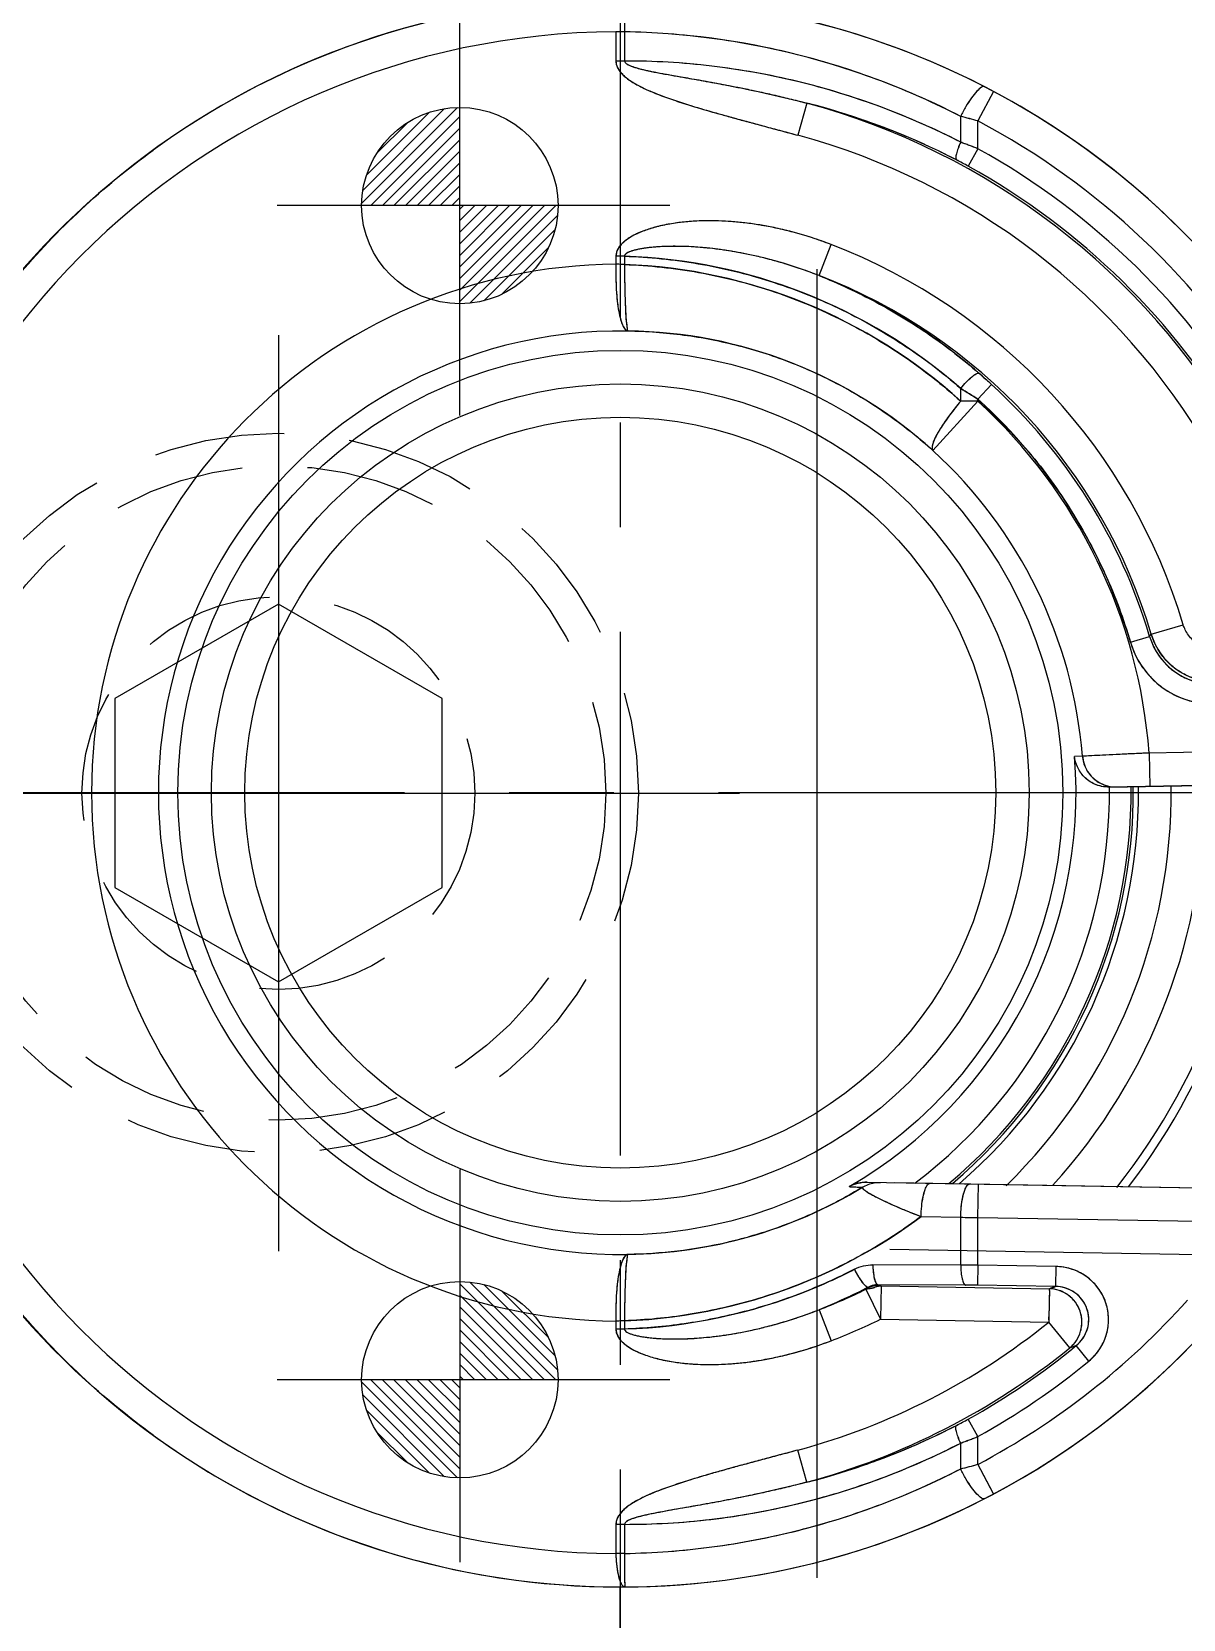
# Model space of a CAD drawing. Header units: millimetres. Extents: x 27300 to 28436, y -21252 to -20448.
# Drawn here: x 27871.67 to 27889.26, y -20642.56 to -20618.3 of the extents above; entities that cross this region are included whole.
import ezdxf

# ---------------------------------------------------------------- set-up
doc = ezdxf.new("R2010")
doc.units = ezdxf.units.MM
doc.header["$LTSCALE"] = 8
for name, pattern in [('CENTER', [2, 1.25, -0.25, 0.25, -0.25]), ('CENTER2', [1.125, 0.75, -0.125, 0.125, -0.125]), ('HIDDEN', [0.375, 0.25, -0.125]), ('HIDDEN2', [0.1875, 0.125, -0.0625])]:
    doc.linetypes.add(name, pattern=pattern)
for name, color, linetype in [('Cav-cor', 30, 'Continuous'), ('CL', 1, 'Continuous'), ('PIN', 5, 'Continuous'), ('PRODUCT', 1, 'Continuous'), ('SCREW', 52, 'HIDDEN')]:
    doc.layers.add(name, color=color, linetype=linetype)

# ---------------------------------------------------------------- blocks, each defined once
blk = doc.blocks.new('20100512.182342')
at = {"linetype": 'HIDDEN'}
blk.add_circle((0, 0), 5.5, dxfattribs=at)
at = {"layer": 'SCREW', "linetype": 'CENTER', "ltscale": 5}
for p, q in [((0, -7.042), (0, 7.042)), ((-7, 0), (7, 0))]:
    blk.add_line(p, q, dxfattribs=at)
at = {"layer": 'SCREW', "linetype": 'Continuous'}
blk.add_lwpolyline([(-1.443, 2.5), (-2.887, 0), (-1.443, -2.5), (1.443, -2.5), (2.887, 0), (1.443, 2.5)], close=True, dxfattribs=at)
at = {"layer": 'SCREW'}
for radius in [5, 3]:
    blk.add_circle((0, 0), radius, dxfattribs=at)

msp = doc.modelspace()

# ---------------------------------------------------------------- hatches: boundary and pattern name
at = {"layer": 'PIN', "linetype": 'Continuous'}
h = msp.add_hatch(dxfattribs=at)
h.set_pattern_fill('ANSI31', color=3, angle=90, style=0)
h.set_pattern_definition([(45, (27672.92791, -20635.19921), (0.08838835, -0.08838835), [])])
h.paths.add_polyline_path([(27878.21, -20620.959), (27879.71, -20620.959, -0.414214), (27878.21, -20622.459)])
h.paths.add_polyline_path([(27878.21, -20619.459), (27878.21, -20620.959), (27876.71, -20620.959, -0.414214)])
h = msp.add_hatch(dxfattribs=at)
h.set_pattern_fill('ANSI31', color=3, angle=270, style=0)
h.set_pattern_definition([(315, (27672.92791, -20624.6621), (0.08838835, 0.08838835), [])])
h.paths.add_polyline_path([(27878.21, -20638.902), (27879.71, -20638.902, 0.414214), (27878.21, -20637.402)])
h.paths.add_polyline_path([(27878.21, -20640.402), (27878.21, -20638.902), (27876.71, -20638.902, 0.414214)])

# ---------------------------------------------------------------- linework, layer by layer
at = {"linetype": 'CENTER', "ltscale": 2}
msp.add_line((27883.661, -20493.931), (27883.661, -20843.931), dxfattribs=at)
at = {"linetype": 'HIDDEN2'}
msp.add_lwpolyline([(27865.667, -20623.154), (27865.667, -20637.154, 0.414214), (27873.667, -20645.154), (27897.667, -20645.154, 0.414214), (27905.667, -20637.154), (27905.667, -20623.154, 0.414214), (27897.667, -20615.154), (27873.667, -20615.154, 0.414214)], format="xyb", close=True, dxfattribs=at)
at = {"layer": 'Cav-cor', "color": 241}
for p, q in [((27880.594, -20618.303), (27880.594, -20618.75)), ((27880.726, -20618.304), (27880.594, -20618.303)), ((27880.726, -20618.235), (27880.726, -20618.304)), ((27880.726, -20618.304), (27880.726, -20618.75)), ((27880.726, -20618.75), (27880.594, -20618.75)), ((27883.508, -20619.393), (27883.375, -20619.885)), ((27886.364, -20619.216), (27886.125, -20619.666)), ((27885.861, -20619.991), (27885.861, -20619.597)), ((27886.125, -20620.09), (27886.125, -20619.666)), ((27886.125, -20620.09), (27885.976, -20620.357)), ((27883.697, -20622.029), (27883.88, -20621.554)), ((27880.594, -20621.734), (27880.594, -20621.855)), ((27880.726, -20621.734), (27880.594, -20621.734)), ((27880.726, -20621.734), (27880.726, -20621.86)), ((27880.726, -20621.86), (27880.594, -20621.855)), ((27885.861, -20623.949), (27885.861, -20623.753)), ((27886.125, -20623.918), (27886.33, -20623.691)), ((27885.437, -20624.702), (27886.125, -20623.949)), ((27886.133, -20623.949), (27885.861, -20623.949)), ((27888.772, -20627.51), (27889.26, -20627.364)), ((27888.453, -20627.629), (27888.746, -20627.542)), ((27888.746, -20627.542), (27888.772, -20627.51)), ((27888.74, -20629.325), (27887.72, -20629.374)), ((27893.819, -20629.236), (27888.74, -20629.325)), ((27888.74, -20629.325), (27888.748, -20629.835)), ((27887.72, -20629.374), (27887.601, -20629.376)), ((27888.133, -20629.845), (27893.309, -20629.755)), ((27884.431, -20635.882), (27893.309, -20636.037)), ((27884.157, -20635.951), (27884.362, -20635.961)), ((27886.125, -20636.422), (27886.134, -20635.912)), ((27885.256, -20636.409), (27885.861, -20636.42)), ((27885.861, -20637.15), (27885.861, -20636.42)), ((27885.861, -20636.42), (27886.125, -20636.422)), ((27886.125, -20637.152), (27886.125, -20636.422)), ((27886.125, -20636.422), (27893.819, -20636.556)), ((27885.861, -20637.15), (27884.52, -20637.145)), ((27886.125, -20637.152), (27886.119, -20637.457)), ((27887.316, -20637.173), (27886.125, -20637.152)), ((27887.316, -20637.173), (27887.31, -20637.478)), ((27884.412, -20637.519), (27884.638, -20637.975)), ((27884.452, -20637.487), (27884.454, -20637.495)), ((27885.935, -20637.455), (27884.594, -20637.451)), ((27884.647, -20637.466), (27884.638, -20637.975)), ((27884.647, -20637.466), (27887.216, -20637.511)), ((27887.31, -20637.478), (27886.119, -20637.457)), ((27883.697, -20637.832), (27883.88, -20638.307)), ((27880.726, -20638.001), (27880.594, -20638.007)), ((27880.594, -20638.007), (27880.594, -20638.127)), ((27880.726, -20638.001), (27880.726, -20638.127)), ((27884.635, -20637.975), (27887.207, -20638.02)), ((27887.528, -20638.416), (27887.207, -20638.02)), ((27880.726, -20638.127), (27880.594, -20638.127)), ((27887.82, -20638.616), (27887.625, -20638.38)), ((27886.125, -20639.771), (27885.976, -20639.504)), ((27886.125, -20640.195), (27886.125, -20639.771)), ((27883.508, -20640.468), (27883.375, -20639.977)), ((27885.861, -20640.264), (27885.861, -20639.87)), ((27886.353, -20640.623), (27886.125, -20640.195)), ((27880.594, -20641.112), (27880.594, -20641.558)), ((27880.726, -20641.112), (27880.594, -20641.112)), ((27880.726, -20641.112), (27880.726, -20641.557)), ((27880.726, -20641.557), (27880.594, -20641.558)), ((27880.726, -20641.557), (27880.726, -20641.627)), ((27880.661, -20648.932), (27880.661, -20642.069))]:
    msp.add_line(p, q, dxfattribs=at)
for radius in [6.759, 6.246, 5.736]:
    msp.add_circle((27880.661, -20629.931), radius, dxfattribs=at)
for centre, radius, start, end in [((27880.661, -20629.931), 12.138, 33.9035, 126.0105), ((27880.661, -20629.931), 11.628, 90.3308, 269.6692), ((27880.529, -20629.93), 11.628, 62.7083, 89.0304), ((27880.739, -20629.933), 11.183, 62.7421, 90.0667), ((27880.661, -20629.931), 10.915, 30.1054, 74.8835), ((27880.818, -20629.933), 10.878, 62.7622, 75.6846), ((27877.067, -20653.694), 35.213, 75.094, 75.538), ((27880.661, -20629.931), 10.406, 30.1054, 74.8835), ((27880.661, -20629.931), 11.628, 31.317, 61.9741), ((27881.947, -20630.837), 11.53, 68.7595, 70.1604), ((27880.661, -20629.931), 11.255, 30.1987, 60.9596), ((27882.84, -20626.004), 6.459, 60.9469, 62.7559), ((27880.661, -20629.931), 10.95, 30.1987, 60.9596), ((27880.661, -20629.931), 8.974, 16.6167, 68.9822), ((27880.468, -20629.931), 8.201, 48.8791, 88.1901), ((27880.661, -20629.931), 8.076, 90.4763, 269.5237), ((27880.436, -20629.93), 8.075, 47.7872, 87.9349), ((27880.546, -20629.931), 8.507, 48.9016, 68.2624), ((27880.661, -20629.931), 8.465, 16.6167, 68.9822), ((27880.661, -20629.931), 7.056, 89.0473, 270.9527), ((27880.699, -20629.931), 7.056, 47.817, 89.354), ((27877.808, -20633.073), 12.675, 47.7487, 48.9093), ((27876.773, -20638.628), 17.431, 57.5545, 58.577), ((27880.661, -20629.931), 8.43, 16.4589, 47.7411), ((27880.661, -20629.931), 8.101, 4.2888, 47.5899), ((27880.661, -20629.931), 7.081, 4.51, 47.5899), ((27889.722, -20627.254), 1.324, 196.4456, 271.0135), ((27889.722, -20627.255), 1.017, 196.3991, 271.0598), ((27889.749, -20627.217), 1.02, 196.6768, 270.9399), ((27880.661, -20629.931), 6.962, 300.1414, 4.5661), ((27888.229, -20629.334), 0.51, 184.5038, 259.3535), ((27880.661, -20629.931), 7.803, 310.0439, 0.6678), ((27880.661, -20629.931), 7.837, 310.3319, 0.6692), ((27880.584, -20629.931), 9.887, 322.4828, 0.7303), ((27880.711, -20629.93), 7.868, 0.4233, 0.674), ((27880.661, -20629.931), 7.472, 307.0284, 0.653), ((27880.688, -20629.931), 7.89, 310.7622, 0.4249), ((27884.422, -20636.427), 0.544, 89.0116, 119.134), ((27880.699, -20629.93), 7.056, 270.6463, 301.2725), ((27885.545, -20634.189), 2.154, 240.7181, 241.7959), ((27880.433, -20629.927), 8.08, 292.8629, 306.651), ((27880.446, -20629.892), 8.245, 292.1784, 297.3649), ((27885.792, -20664.333), 27.183, 89.2985, 89.8549), ((27880.467, -20629.93), 8.201, 271.8106, 292.1477), ((27880.438, -20629.937), 8.069, 272.065, 292.8611), ((27880.544, -20629.925), 8.512, 291.7391, 296.9957), ((27880.661, -20629.931), 8.465, 291.0178, 296.3063), ((27880.551, -20629.939), 8.497, 296.9969, 297.3329), ((27885.889, -20650.546), 13.091, 88.9909, 89.7997), ((27879.992, -20616.518), 22.202, 288.9906, 289.248), ((27880.661, -20629.931), 11.628, 298.0259, 318.1701), ((27880.661, -20629.931), 10.406, 285.1165, 308.9798), ((27880.661, -20629.931), 8.974, 291.0178, 296.2873), ((27880.661, -20629.931), 12.138, 233.9895, 316.1183), ((27880.661, -20629.931), 10.915, 285.1165, 308.9809), ((27880.661, -20629.931), 10.95, 299.0404, 309.4958), ((27879.858, -20617.175), 22.583, 289.8541, 290.1181), ((27880.661, -20629.931), 11.255, 299.0404, 309.4958), ((27882.84, -20633.858), 6.459, 297.2441, 299.0531), ((27880.818, -20629.929), 10.878, 284.3153, 297.2378), ((27881.974, -20629.094), 11.455, 289.835, 291.2451), ((27880.739, -20629.929), 11.183, 269.9333, 297.2579), ((27880.529, -20629.931), 11.628, 270.9697, 297.2917), ((27876.878, -20605.448), 35.956, 284.4666, 284.9014), ((27882.549, -20641.525), 1.956, 180.9743, 183.0288)]:
    msp.add_arc(centre, radius, start, end, dxfattribs=at)
for points, knots in [([(27880.594, -20618.75), (27880.594, -20618.782), (27880.61, -20618.846), (27880.665, -20618.927), (27880.734, -20618.994), (27880.838, -20619.07), (27880.979, -20619.149), (27881.214, -20619.255), (27881.517, -20619.363), (27882.008, -20619.515), (27882.629, -20619.685), (27883.126, -20619.817), (27883.375, -20619.885)], [0, 0, 0, 0, 0.03112, 0.062327, 0.093568, 0.124822, 0.187307, 0.249815, 0.374827, 0.499859, 0.749927, 1, 1, 1, 1]), ([(27880.726, -20618.75), (27880.726, -20618.764), (27880.749, -20618.791), (27880.8, -20618.818), (27880.871, -20618.845), (27880.958, -20618.869), (27881.074, -20618.897), (27881.221, -20618.926), (27881.398, -20618.959), (27881.574, -20618.99), (27881.81, -20619.031), (27882.105, -20619.084), (27882.458, -20619.151), (27882.809, -20619.225), (27883.159, -20619.305), (27883.392, -20619.363), (27883.508, -20619.393)], [0, 0, 0, 0, 0.01546, 0.03114, 0.062427, 0.093703, 0.12497, 0.187486, 0.249993, 0.312493, 0.374989, 0.499976, 0.624965, 0.749961, 0.874971, 1, 1, 1, 1]), ([(27886.179, -20619.151), (27886.152, -20619.166), (27886.098, -20619.218), (27886.02, -20619.318), (27885.937, -20619.448), (27885.886, -20619.546), (27885.861, -20619.597)], [0, 0, 0, 0, 0.163457, 0.400711, 0.689635, 1, 1, 1, 1]), ([(27873.525, -20639.749), (27872.758, -20639.192), (27871.356, -20637.884), (27869.784, -20635.484), (27868.812, -20632.782), (27868.484, -20629.931), (27868.812, -20627.079), (27869.784, -20624.378), (27871.356, -20621.977), (27872.758, -20620.669), (27873.525, -20620.112)], [0, 0, 0, 0, 0.124937, 0.249921, 0.374949, 0.5, 0.625051, 0.750079, 0.875063, 1, 1, 1, 1]), ([(27885.861, -20619.991), (27885.846, -20620.022), (27885.821, -20620.079), (27885.795, -20620.16), (27885.784, -20620.218), (27885.788, -20620.254), (27885.797, -20620.261)], [0, 0, 0, 0, 0.359186, 0.663214, 0.880283, 1, 1, 1, 1]), ([(27883.88, -20621.554), (27883.605, -20621.448), (27883.181, -20621.321), (27882.6, -20621.222), (27882.16, -20621.186), (27881.792, -20621.193), (27881.499, -20621.225), (27881.282, -20621.265), (27881.069, -20621.323), (27880.898, -20621.393), (27880.771, -20621.468), (27880.685, -20621.537), (27880.615, -20621.624), (27880.594, -20621.697), (27880.594, -20621.734)], [0, 0, 0, 0, 0.249971, 0.375044, 0.500107, 0.625151, 0.687694, 0.750232, 0.81276, 0.875256, 0.90652, 0.937767, 0.968957, 1, 1, 1, 1]), ([(27883.697, -20622.029), (27883.459, -20621.936), (27883.094, -20621.815), (27882.596, -20621.697), (27882.218, -20621.632), (27881.901, -20621.597), (27881.646, -20621.584), (27881.454, -20621.581), (27881.262, -20621.587), (27881.103, -20621.601), (27880.977, -20621.619), (27880.883, -20621.639), (27880.806, -20621.663), (27880.75, -20621.69), (27880.725, -20621.718), (27880.726, -20621.734)], [0, 0, 0, 0, 0.250183, 0.375263, 0.500308, 0.625319, 0.687823, 0.750321, 0.812814, 0.875303, 0.906554, 0.937809, 0.969066, 0.984715, 1, 1, 1, 1]), ([(27880.594, -20621.855), (27880.591, -20621.985), (27880.593, -20622.173), (27880.612, -20622.413), (27880.633, -20622.565), (27880.66, -20622.691), (27880.693, -20622.785), (27880.728, -20622.849), (27880.763, -20622.874), (27880.778, -20622.875)], [0, 0, 0, 0, 0.364864, 0.529981, 0.675392, 0.79641, 0.890163, 0.956156, 1, 1, 1, 1]), ([(27880.726, -20621.86), (27880.726, -20621.926), (27880.726, -20622.056), (27880.729, -20622.243), (27880.734, -20622.416), (27880.741, -20622.567), (27880.749, -20622.691), (27880.756, -20622.775), (27880.763, -20622.825), (27880.767, -20622.851), (27880.772, -20622.866), (27880.776, -20622.874), (27880.778, -20622.875)], [0, 0, 0, 0, 0.194238, 0.380939, 0.552571, 0.702641, 0.825649, 0.91755, 0.95096, 0.975709, 0.991832, 1, 1, 1, 1]), ([(27885.861, -20623.753), (27885.888, -20623.72), (27885.942, -20623.659), (27886.02, -20623.584), (27886.081, -20623.537), (27886.118, -20623.52), (27886.134, -20623.518), (27886.139, -20623.521)], [0, 0, 0, 0, 0.34681, 0.658988, 0.885318, 0.95616, 1, 1, 1, 1]), ([(27885.861, -20623.949), (27885.79, -20624.033), (27885.665, -20624.191), (27885.533, -20624.387), (27885.462, -20624.523), (27885.432, -20624.6), (27885.42, -20624.659), (27885.428, -20624.693), (27885.437, -20624.702)], [0, 0, 0, 0, 0.371721, 0.679262, 0.798563, 0.891104, 0.956566, 1, 1, 1, 1]), ([(27886.125, -20623.918), (27886.131, -20623.917), (27886.137, -20623.934), (27886.133, -20623.943), (27886.133, -20623.949)], [0, 0, 0, 0, 0.496353, 1, 1, 1, 1]), ([(27886.129, -20623.945), (27886.4, -20624.193), (27886.928, -20624.708), (27887.569, -20625.611), (27888.093, -20626.584), (27888.349, -20627.276), (27888.453, -20627.629)], [0, 0, 0, 0, 0.25, 0.5, 0.750001, 1, 1, 1, 1]), ([(27888.132, -20629.846), (27888.056, -20629.847), (27887.91, -20629.818), (27887.74, -20629.699), (27887.637, -20629.545), (27887.606, -20629.432), (27887.601, -20629.376)], [0, 0, 0, 0, 0.295712, 0.555251, 0.784961, 1, 1, 1, 1]), ([(27884.362, -20635.961), (27884.36, -20635.963), (27884.358, -20635.969), (27884.363, -20635.978), (27884.372, -20635.989), (27884.387, -20636.001), (27884.406, -20636.016), (27884.441, -20636.039), (27884.471, -20636.056), (27884.492, -20636.068)], [0, 0, 0, 0, 0.03964, 0.092067, 0.171859, 0.281695, 0.421058, 0.588451, 1, 1, 1, 1]), ([(27884.527, -20636.088), (27884.631, -20636.143), (27884.872, -20636.255), (27885.118, -20636.356), (27885.256, -20636.409)], [0, 0, 0, 0, 0.443913, 1, 1, 1, 1]), ([(27885.256, -20636.409), (27885.257, -20636.356), (27885.263, -20636.256), (27885.282, -20636.117), (27885.311, -20636.006), (27885.339, -20635.945), (27885.356, -20635.924)], [0, 0, 0, 0, 0.315889, 0.603334, 0.837061, 1, 1, 1, 1]), ([(27885.861, -20636.42), (27885.862, -20636.342), (27885.872, -20636.203), (27885.9, -20636.065), (27885.922, -20636.006)], [0, 0, 0, 0, 0.555555, 1, 1, 1, 1]), ([(27885.922, -20636.006), (27885.925, -20635.999), (27885.935, -20635.974), (27885.948, -20635.949), (27885.96, -20635.934)], [0, 0, 0, 0, 0.292993, 1, 1, 1, 1]), ([(27880.778, -20636.986), (27880.763, -20636.988), (27880.728, -20637.012), (27880.693, -20637.076), (27880.66, -20637.171), (27880.633, -20637.296), (27880.612, -20637.448), (27880.593, -20637.688), (27880.591, -20637.877), (27880.594, -20638.007)], [0, 0, 0, 0, 0.043842, 0.109838, 0.203589, 0.324608, 0.470019, 0.635136, 1, 1, 1, 1]), ([(27880.778, -20636.986), (27880.776, -20636.987), (27880.772, -20636.995), (27880.767, -20637.011), (27880.763, -20637.036), (27880.756, -20637.086), (27880.749, -20637.17), (27880.741, -20637.294), (27880.734, -20637.445), (27880.729, -20637.618), (27880.726, -20637.806), (27880.726, -20637.935), (27880.726, -20638.001)], [0, 0, 0, 0, 0.008169, 0.024292, 0.049042, 0.082452, 0.174352, 0.29736, 0.44743, 0.619062, 0.805763, 1, 1, 1, 1]), ([(27884.236, -20637.214), (27884.254, -20637.251), (27884.291, -20637.32), (27884.351, -20637.408), (27884.399, -20637.464), (27884.439, -20637.491), (27884.452, -20637.487)], [0, 0, 0, 0, 0.347466, 0.656657, 0.881569, 1, 1, 1, 1]), ([(27884.52, -20637.145), (27884.52, -20637.2), (27884.524, -20637.278), (27884.544, -20637.371), (27884.557, -20637.408), (27884.565, -20637.423)], [0, 0, 0, 0, 0.583252, 0.820655, 1, 1, 1, 1]), ([(27885.861, -20637.15), (27885.861, -20637.188), (27885.863, -20637.258), (27885.878, -20637.353), (27885.897, -20637.418), (27885.922, -20637.453), (27885.935, -20637.455)], [0, 0, 0, 0, 0.35049, 0.654853, 0.875841, 1, 1, 1, 1]), ([(27887.82, -20638.616), (27887.946, -20638.512), (27888.139, -20638.221), (27888.124, -20637.7), (27887.812, -20637.283), (27887.479, -20637.175), (27887.316, -20637.173)], [0, 0, 0, 0, 0.25007, 0.5, 0.74993, 1, 1, 1, 1]), ([(27884.412, -20637.519), (27884.418, -20637.516), (27884.427, -20637.511), (27884.441, -20637.504), (27884.447, -20637.499), (27884.455, -20637.496), (27884.454, -20637.495)], [0, 0, 0, 0, 0.368244, 0.679431, 0.905213, 1, 1, 1, 1]), ([(27884.43, -20637.517), (27884.428, -20637.517), (27884.422, -20637.518), (27884.416, -20637.519), (27884.412, -20637.519)], [0, 0, 0, 0, 0.365488, 1, 1, 1, 1]), ([(27884.647, -20637.466), (27884.649, -20637.466), (27884.638, -20637.471), (27884.631, -20637.471), (27884.609, -20637.475), (27884.583, -20637.478), (27884.552, -20637.49), (27884.52, -20637.502), (27884.479, -20637.51), (27884.449, -20637.515), (27884.43, -20637.517)], [0, 0, 0, 0, 0.027636, 0.076752, 0.144194, 0.301004, 0.439981, 0.585277, 0.753931, 1, 1, 1, 1]), ([(27884.565, -20637.423), (27884.567, -20637.427), (27884.574, -20637.438), (27884.585, -20637.449), (27884.594, -20637.451)], [0, 0, 0, 0, 0.318005, 1, 1, 1, 1]), ([(27884.647, -20637.466), (27884.641, -20637.466), (27884.63, -20637.465), (27884.613, -20637.465), (27884.605, -20637.463), (27884.597, -20637.464), (27884.597, -20637.462)], [0, 0, 0, 0, 0.360386, 0.679138, 0.908123, 1, 1, 1, 1]), ([(27887.216, -20637.511), (27887.213, -20637.515), (27887.215, -20637.532), (27887.216, -20637.562), (27887.215, -20637.611), (27887.213, -20637.673), (27887.214, -20637.749), (27887.21, -20637.865), (27887.201, -20637.957), (27887.207, -20638.02)], [0, 0, 0, 0, 0.028089, 0.091003, 0.186522, 0.311262, 0.46072, 0.629522, 1, 1, 1, 1]), ([(27887.528, -20638.416), (27887.606, -20638.352), (27887.725, -20638.169), (27887.714, -20637.846), (27887.524, -20637.584), (27887.317, -20637.513), (27887.216, -20637.511)], [0, 0, 0, 0, 0.249239, 0.5, 0.750761, 1, 1, 1, 1]), ([(27887.625, -20638.38), (27887.705, -20638.315), (27887.828, -20638.134), (27887.821, -20637.806), (27887.623, -20637.545), (27887.413, -20637.479), (27887.31, -20637.478)], [0, 0, 0, 0, 0.249907, 0.500002, 0.750097, 1, 1, 1, 1]), ([(27880.726, -20638.127), (27880.725, -20638.143), (27880.75, -20638.172), (27880.806, -20638.198), (27880.883, -20638.223), (27880.977, -20638.242), (27881.103, -20638.261), (27881.263, -20638.275), (27881.454, -20638.28), (27881.646, -20638.278), (27881.901, -20638.264), (27882.219, -20638.23), (27882.596, -20638.164), (27883.094, -20638.046), (27883.459, -20637.926), (27883.697, -20637.832)], [0, 0, 0, 0, 0.015387, 0.031051, 0.062303, 0.093554, 0.124801, 0.187283, 0.249769, 0.312259, 0.374756, 0.499752, 0.624781, 0.749847, 1, 1, 1, 1]), ([(27880.594, -20638.127), (27880.594, -20638.164), (27880.615, -20638.238), (27880.685, -20638.324), (27880.771, -20638.394), (27880.898, -20638.468), (27881.069, -20638.538), (27881.282, -20638.597), (27881.499, -20638.636), (27881.792, -20638.669), (27882.16, -20638.675), (27882.6, -20638.64), (27883.181, -20638.54), (27883.605, -20638.413), (27883.88, -20638.307)], [0, 0, 0, 0, 0.031082, 0.062282, 0.093531, 0.124795, 0.187289, 0.249813, 0.312348, 0.374886, 0.499923, 0.624978, 0.750043, 1, 1, 1, 1]), ([(27885.861, -20639.87), (27885.846, -20639.839), (27885.821, -20639.782), (27885.795, -20639.701), (27885.784, -20639.644), (27885.788, -20639.607), (27885.797, -20639.6)], [0, 0, 0, 0, 0.359187, 0.663214, 0.880283, 1, 1, 1, 1]), ([(27883.375, -20639.977), (27883.126, -20640.044), (27882.629, -20640.177), (27882.008, -20640.346), (27881.517, -20640.498), (27881.214, -20640.607), (27880.979, -20640.712), (27880.838, -20640.791), (27880.734, -20640.868), (27880.665, -20640.935), (27880.61, -20641.015), (27880.594, -20641.08), (27880.594, -20641.112)], [0, 0, 0, 0, 0.250076, 0.500147, 0.62518, 0.750193, 0.812702, 0.875188, 0.906442, 0.937683, 0.968888, 1, 1, 1, 1]), ([(27886.179, -20640.71), (27886.152, -20640.695), (27886.098, -20640.643), (27886.02, -20640.544), (27885.937, -20640.413), (27885.886, -20640.316), (27885.861, -20640.264)], [0, 0, 0, 0, 0.163457, 0.400711, 0.689636, 1, 1, 1, 1]), ([(27883.508, -20640.468), (27883.392, -20640.499), (27883.159, -20640.557), (27882.809, -20640.637), (27882.458, -20640.71), (27882.105, -20640.778), (27881.81, -20640.83), (27881.574, -20640.871), (27881.398, -20640.903), (27881.221, -20640.935), (27881.074, -20640.965), (27880.958, -20640.992), (27880.871, -20641.016), (27880.8, -20641.043), (27880.749, -20641.071), (27880.726, -20641.097), (27880.726, -20641.112)], [0, 0, 0, 0, 0.125032, 0.250045, 0.375045, 0.500036, 0.625027, 0.687524, 0.750026, 0.812534, 0.875052, 0.90632, 0.937596, 0.968884, 0.984568, 1, 1, 1, 1]), ([(27880.596, -20641.629), (27880.6, -20641.687), (27880.61, -20641.794), (27880.635, -20641.917), (27880.663, -20641.995), (27880.685, -20642.04), (27880.713, -20642.068), (27880.731, -20642.068)], [0, 0, 0, 0, 0.36868, 0.673513, 0.79187, 0.884737, 1, 1, 1, 1]), ([(27880.726, -20641.627), (27880.726, -20641.657), (27880.725, -20641.716), (27880.725, -20641.799), (27880.726, -20641.875), (27880.726, -20641.94), (27880.727, -20641.987), (27880.728, -20642.018), (27880.729, -20642.035), (27880.729, -20642.049), (27880.73, -20642.06), (27880.731, -20642.064), (27880.731, -20642.068), (27880.731, -20642.068)], [0, 0, 0, 0, 0.204612, 0.396663, 0.56986, 0.718835, 0.839213, 0.887585, 0.927624, 0.959047, 0.98163, 0.995298, 1, 1, 1, 1])]:
    msp.add_open_spline(points, degree=3, knots=knots, dxfattribs=at)
for points in [[(27884.362, -20635.961), (27884.416, -20635.928), (27884.478, -20635.904), (27884.541, -20635.893)], [(27884.236, -20637.214), (27884.323, -20637.169), (27884.423, -20637.145), (27884.52, -20637.145)], [(27884.594, -20637.451), (27884.545, -20637.451), (27884.495, -20637.464), (27884.452, -20637.487)], [(27884.597, -20637.462), (27884.548, -20637.462), (27884.498, -20637.473), (27884.454, -20637.495)]]:
    msp.add_open_spline(points, degree=3, dxfattribs=at)
at = {"layer": 'CL', "color": 6, "linetype": 'CENTER', "ltscale": 0.8}
for p, q in [((27880.661, -20614.674), (27880.661, -20645.188)), ((27902.962, -20629.931), (27865.404, -20629.931))]:
    msp.add_line(p, q, dxfattribs=at)
at = {"layer": 'PIN', "color": 3, "linetype": 'CENTER2'}
for p, q in [((27878.21, -20624.169), (27878.21, -20617.75)), ((27881.42, -20620.959), (27875, -20620.959)), ((27878.21, -20635.692), (27878.21, -20642.112)), ((27881.42, -20638.902), (27875, -20638.902))]:
    msp.add_line(p, q, dxfattribs=at)
at = {"layer": 'PIN', "color": 3, "linetype": 'Continuous'}
for centre in [(27878.21, -20620.959), (27878.21, -20638.902)]:
    msp.add_circle(centre, 1.5, dxfattribs=at)
at = {"layer": 'PRODUCT'}
for p, q in [((27880.594, -20618.303), (27880.594, -20618.75)), ((27880.726, -20618.304), (27880.726, -20618.75)), ((27880.726, -20618.75), (27880.594, -20618.75)), ((27883.508, -20619.393), (27883.375, -20619.885)), ((27886.364, -20619.216), (27886.125, -20619.666)), ((27885.861, -20619.991), (27885.861, -20619.597)), ((27886.125, -20620.09), (27886.125, -20619.666)), ((27886.125, -20620.09), (27885.976, -20620.357)), ((27883.697, -20622.029), (27883.88, -20621.554)), ((27880.726, -20621.734), (27880.594, -20621.734)), ((27880.594, -20621.734), (27880.594, -20621.855)), ((27880.726, -20621.734), (27880.726, -20621.86)), ((27885.861, -20623.949), (27885.861, -20623.753)), ((27886.125, -20623.918), (27886.33, -20623.691)), ((27885.437, -20624.702), (27886.125, -20623.949)), ((27886.125, -20623.949), (27885.861, -20623.949)), ((27886.125, -20623.949), (27886.125, -20623.918)), ((27888.772, -20627.51), (27889.26, -20627.364)), ((27888.453, -20627.629), (27888.746, -20627.542)), ((27888.746, -20627.542), (27888.772, -20627.51)), ((27893.819, -20629.236), (27888.74, -20629.325)), ((27888.74, -20629.325), (27888.748, -20629.835)), ((27887.72, -20629.374), (27887.601, -20629.376)), ((27893.309, -20629.755), (27888.127, -20629.846)), ((27884.431, -20635.882), (27893.309, -20636.037)), ((27884.854, -20635.89), (27893.309, -20636.037)), ((27886.125, -20636.422), (27886.134, -20635.912)), ((27885.256, -20636.409), (27885.861, -20636.42)), ((27885.861, -20637.15), (27885.861, -20636.42)), ((27886.125, -20637.152), (27886.125, -20636.422)), ((27886.125, -20636.422), (27893.819, -20636.556)), ((27884.777, -20636.909), (27893.819, -20637.066)), ((27885.861, -20637.15), (27884.52, -20637.145)), ((27886.125, -20637.152), (27886.119, -20637.457)), ((27887.316, -20637.173), (27886.125, -20637.152)), ((27887.316, -20637.173), (27887.31, -20637.478)), ((27884.412, -20637.519), (27884.638, -20637.975)), ((27884.452, -20637.487), (27884.454, -20637.495)), ((27885.935, -20637.455), (27884.594, -20637.451)), ((27884.647, -20637.466), (27884.638, -20637.975)), ((27884.647, -20637.466), (27887.216, -20637.511)), ((27887.31, -20637.478), (27886.119, -20637.457)), ((27883.697, -20637.832), (27883.88, -20638.307)), ((27880.594, -20638.007), (27880.594, -20638.127)), ((27880.726, -20638.001), (27880.726, -20638.127)), ((27884.635, -20637.975), (27887.207, -20638.02)), ((27887.528, -20638.416), (27887.207, -20638.02)), ((27880.726, -20638.127), (27880.594, -20638.127)), ((27887.82, -20638.616), (27887.625, -20638.38)), ((27886.125, -20639.771), (27885.976, -20639.504)), ((27886.125, -20640.195), (27886.125, -20639.771)), ((27883.508, -20640.468), (27883.375, -20639.977)), ((27885.861, -20640.264), (27885.861, -20639.87)), ((27886.364, -20640.645), (27886.125, -20640.195)), ((27880.594, -20641.112), (27880.594, -20641.558)), ((27880.726, -20641.112), (27880.594, -20641.112)), ((27880.726, -20641.112), (27880.726, -20641.557))]:
    msp.add_line(p, q, dxfattribs=at)
for radius in [6.759, 6.246, 5.736]:
    msp.add_circle((27880.661, -20629.931), radius, dxfattribs=at)
for radius, start, end in [(12.138, 33.9035, 316.1183), (11.628, 90.3308, 269.6692), (10.915, 30.1054, 74.8835), (10.406, 30.1054, 74.8835), (11.628, 31.317, 61.9741), (11.255, 30.1987, 60.9596), (10.95, 30.1987, 60.9596), (8.974, 16.6167, 68.9822), (8.076, 90.4763, 269.5237), (8.465, 16.6167, 68.9822), (7.056, 89.0473, 270.9527), (8.43, 16.4589, 47.7411), (8.125, 16.4589, 47.7411), (8.101, 4.2888, 47.5899), (7.081, 4.51, 47.5899), (6.962, 300.1414, 4.5661), (7.803, 310.0439, 0.6678), (8.415, 314.4576, 0.6714), (8.925, 317.7297, 0.6894), (9.69, 321.4944, 0.7398), (7.472, 307.0284, 0.653), (8.465, 291.0178, 296.3063), (11.628, 298.0259, 318.1701), (10.406, 285.1165, 308.9798), (8.974, 291.0178, 296.2873), (10.915, 285.1165, 308.9809), (10.95, 299.0404, 309.4958), (11.255, 299.0404, 309.4958)]:
    msp.add_arc((27880.661, -20629.931), radius, start, end, dxfattribs=at)
for points, start_tangent, end_tangent in [([(27880.731, -20617.793), (27880.729, -20617.812), (27880.728, -20617.862), (27880.726, -20617.929), (27880.726, -20618.005), (27880.725, -20618.085), (27880.725, -20618.162), (27880.726, -20618.235), (27880.726, -20618.304)], (-0.969676, -0.244392), (0.004946, -0.999988)), ([(27880.726, -20618.304), (27880.683, -20618.304), (27880.638, -20618.303), (27880.594, -20618.303)], (-0.999934, 0.011519), (-0.999938, 0.011127)), ([(27885.861, -20619.597), (27884.643, -20619.055), (27883.37, -20618.655), (27882.059, -20618.404), (27880.726, -20618.304)], (-0.888685, 0.458517), (-0.999857, 0.016937)), ([(27880.594, -20618.75), (27880.603, -20618.811), (27880.627, -20618.868), (27880.665, -20618.922), (27880.714, -20618.973), (27880.77, -20619.019), (27880.833, -20619.063), (27880.902, -20619.105), (27880.976, -20619.145), (27881.058, -20619.184), (27881.148, -20619.223), (27881.246, -20619.263), (27881.353, -20619.303), (27881.471, -20619.345), (27881.599, -20619.387), (27881.739, -20619.432), (27881.891, -20619.477), (27882.057, -20619.525), (27882.236, -20619.576), (27882.43, -20619.63), (27882.639, -20619.687), (27882.866, -20619.748), (27883.11, -20619.813), (27883.375, -20619.885)], (0.002245, -0.999997), (0.965395, -0.260792)), ([(27885.861, -20619.991), (27884.649, -20619.455), (27883.373, -20619.064), (27882.057, -20618.828), (27880.726, -20618.75)], (-0.888964, 0.457976), (-0.999999, -0.001132)), ([(27880.726, -20618.75), (27880.735, -20618.773), (27880.758, -20618.794), (27880.795, -20618.814), (27880.842, -20618.834), (27880.897, -20618.851), (27880.958, -20618.868), (27881.026, -20618.885), (27881.1, -20618.901), (27881.18, -20618.918), (27881.269, -20618.935), (27881.366, -20618.953), (27881.474, -20618.972), (27881.591, -20618.993), (27881.72, -20619.015), (27881.86, -20619.04), (27882.013, -20619.068), (27882.179, -20619.098), (27882.359, -20619.133), (27882.555, -20619.172), (27882.766, -20619.216), (27882.995, -20619.267), (27883.241, -20619.326), (27883.508, -20619.393)], (0.000132, -1), (0.967583, -0.252554)), ([(27886.227, -20619.144), (27886.179, -20619.151), (27886.11, -20619.21), (27886.027, -20619.311), (27885.941, -20619.446), (27885.861, -20619.597)], (-0.888685, 0.458519), (-0.433749, -0.901034)), ([(27885.797, -20620.261), (27885.059, -20619.916), (27884.294, -20619.626), (27883.508, -20619.393)], (-0.889118, 0.457678), (-0.96895, 0.247258)), ([(27886.125, -20619.666), (27885.993, -20619.631), (27885.861, -20619.597)], (-0.966349, 0.257234), (-0.968273, 0.249894)), ([(27885.861, -20619.991), (27885.82, -20620.085), (27885.795, -20620.168), (27885.786, -20620.229), (27885.797, -20620.261)], (-0.433245, -0.901276), (0.762122, -0.647433)), ([(27886.125, -20620.09), (27886.059, -20620.065), (27885.994, -20620.04), (27885.927, -20620.016), (27885.861, -20619.991)], (-0.932078, 0.362258), (-0.940695, 0.339253)), ([(27885.976, -20620.357), (27885.932, -20620.333), (27885.887, -20620.309), (27885.842, -20620.285), (27885.797, -20620.261)], (-0.874278, 0.485426), (-0.889112, 0.45769)), ([(27883.88, -20621.554), (27883.583, -20621.449), (27883.304, -20621.367), (27883.041, -20621.303), (27882.794, -20621.256), (27882.565, -20621.224), (27882.356, -20621.204), (27882.163, -20621.193), (27881.986, -20621.191), (27881.823, -20621.196), (27881.673, -20621.207), (27881.536, -20621.222), (27881.41, -20621.242), (27881.295, -20621.265), (27881.19, -20621.291), (27881.094, -20621.32), (27881.007, -20621.351), (27880.928, -20621.383), (27880.859, -20621.418), (27880.797, -20621.454), (27880.742, -20621.492), (27880.693, -20621.534), (27880.652, -20621.58), (27880.62, -20621.629), (27880.601, -20621.681), (27880.594, -20621.734)], (-0.933471, 0.358654), (-0.003405, -0.999994)), ([(27883.697, -20622.029), (27883.427, -20621.93), (27883.176, -20621.848), (27882.939, -20621.781), (27882.716, -20621.727), (27882.511, -20621.684), (27882.322, -20621.651), (27882.149, -20621.627), (27881.99, -20621.608), (27881.843, -20621.595), (27881.708, -20621.587), (27881.584, -20621.583), (27881.471, -20621.582), (27881.366, -20621.584), (27881.271, -20621.588), (27881.183, -20621.594), (27881.104, -20621.602), (27881.032, -20621.611), (27880.968, -20621.622), (27880.911, -20621.634), (27880.861, -20621.646), (27880.816, -20621.661), (27880.778, -20621.677), (27880.749, -20621.695), (27880.731, -20621.714), (27880.726, -20621.734)], (-0.930688, 0.365815), (0.045493, -0.998965)), ([(27880.726, -20621.734), (27881.849, -20621.847), (27882.946, -20622.114), (27883.994, -20622.527), (27884.972, -20623.078), (27885.861, -20623.753)], (0.999499, -0.031645), (0.753359, -0.657609)), ([(27880.594, -20621.855), (27880.594, -20622.091), (27880.606, -20622.338), (27880.634, -20622.558), (27880.674, -20622.728), (27880.725, -20622.837), (27880.778, -20622.875)], (-0.02501, -0.999687), (0.99482, -0.101655)), ([(27880.726, -20621.86), (27880.683, -20621.858), (27880.638, -20621.857), (27880.594, -20621.855)], (-0.999091, 0.042632), (-0.999154, 0.041115)), ([(27880.726, -20621.86), (27881.857, -20621.981), (27882.957, -20622.259), (27884.007, -20622.688), (27884.985, -20623.259), (27885.861, -20623.949)], (0.999351, -0.036027), (0.740692, -0.671845)), ([(27880.726, -20621.86), (27880.727, -20622.096), (27880.732, -20622.343), (27880.741, -20622.561), (27880.752, -20622.73), (27880.765, -20622.838), (27880.778, -20622.875)], (-0.00337, -0.999994), (0.939904, -0.34144)), ([(27883.697, -20622.029), (27884.568, -20622.435), (27885.386, -20622.935), (27886.139, -20623.521)], (0.928888, -0.370361), (0.753597, -0.657336)), ([(27880.778, -20622.875), (27881.633, -20622.937), (27882.472, -20623.101), (27883.284, -20623.365), (27884.058, -20623.726), (27884.781, -20624.176), (27885.437, -20624.702)], (0.999936, -0.011279), (0.741015, -0.671488)), ([(27885.861, -20623.753), (27885.946, -20623.657), (27886.03, -20623.578), (27886.098, -20623.53), (27886.139, -20623.521)], (0.631525, 0.775356), (0.898805, -0.438349)), ([(27886.139, -20623.521), (27886.187, -20623.564), (27886.236, -20623.606), (27886.283, -20623.649), (27886.33, -20623.691)], (0.753584, -0.657352), (0.740114, -0.672481)), ([(27885.861, -20623.753), (27885.928, -20623.794), (27885.995, -20623.836), (27886.06, -20623.877), (27886.125, -20623.918)], (0.853291, -0.521435), (0.843793, -0.536668)), ([(27885.861, -20623.949), (27885.694, -20624.158), (27885.56, -20624.351), (27885.468, -20624.514), (27885.426, -20624.634), (27885.437, -20624.702)], (-0.646002, -0.763336), (0.676429, -0.736508)), ([(27889.757, -20627.728), (27889.673, -20627.723), (27889.582, -20627.7), (27889.491, -20627.658), (27889.408, -20627.598), (27889.34, -20627.524), (27889.291, -20627.443), (27889.26, -20627.364)], (-0.999847, -0.017478), (-0.285935, 0.958249)), ([(27888.453, -20627.629), (27888.564, -20627.895), (27888.729, -20628.129), (27888.94, -20628.322), (27889.187, -20628.464), (27889.459, -20628.551), (27889.746, -20628.578)], (0.283506, -0.95897), (0.999847, 0.017464)), ([(27888.746, -20627.542), (27888.832, -20627.748), (27888.959, -20627.928), (27889.12, -20628.075), (27889.31, -20628.185), (27889.519, -20628.252), (27889.741, -20628.272)], (0.28282, -0.959173), (0.999836, 0.018084)), ([(27889.766, -20628.237), (27889.599, -20628.226), (27889.416, -20628.181), (27889.234, -20628.098), (27889.068, -20627.977), (27888.932, -20627.828), (27888.834, -20627.667), (27888.772, -20627.51)], (-0.999865, -0.016426), (-0.286948, 0.957946)), ([(27888.74, -20629.325), (27888.479, -20629.337), (27888.235, -20629.349), (27888.025, -20629.359), (27887.863, -20629.367), (27887.759, -20629.372), (27887.72, -20629.374)], (-0.998938, -0.046071), (-0.9988, -0.048973)), ([(27888.132, -20629.846), (27888.012, -20629.835), (27887.906, -20629.8), (27887.818, -20629.749), (27887.747, -20629.689), (27887.689, -20629.618), (27887.644, -20629.538), (27887.615, -20629.456), (27887.601, -20629.376)], (-0.999848, -0.017452), (-0.097598, 0.995226)), ([(27887.72, -20629.374), (27887.771, -20629.558), (27887.886, -20629.711), (27888.049, -20629.811), (27888.238, -20629.844)], (0.078614, -0.996905), (0.999848, 0.017452)), ([(27884.157, -20635.951), (27884.294, -20635.898), (27884.431, -20635.882)], (0.873483, 0.486855), (0.999848, -0.017452)), ([(27884.362, -20635.961), (27884.448, -20635.919), (27884.541, -20635.893), (27884.637, -20635.886)], (0.852036, 0.523484), (0.999848, -0.017456)), ([(27885.256, -20636.409), (27885.265, -20636.251), (27885.287, -20636.109), (27885.318, -20635.996), (27885.356, -20635.924), (27885.397, -20635.899)], (0.016283, 0.999867), (0.999848, -0.017452)), ([(27884.362, -20635.961), (27883.698, -20636.317), (27883.001, -20636.6), (27882.277, -20636.808), (27881.533, -20636.937), (27880.778, -20636.986)], (-0.854711, -0.519104), (-0.999936, -0.011278)), ([(27884.157, -20635.951), (27884.225, -20635.955), (27884.294, -20635.958), (27884.362, -20635.961)], (0.998788, -0.049219), (0.998777, -0.049433)), ([(27884.362, -20635.961), (27884.361, -20635.975), (27884.382, -20635.997)], (-0.755182, -0.655516), (0.814183, -0.580608)), ([(27884.382, -20635.997), (27884.425, -20636.028), (27884.492, -20636.068), (27884.585, -20636.118), (27884.705, -20636.176), (27884.855, -20636.244), (27885.037, -20636.322), (27885.256, -20636.409)], (0.814183, -0.580608), (0.933413, -0.358803)), ([(27885.861, -20636.42), (27885.87, -20636.262), (27885.891, -20636.119), (27885.922, -20636.006), (27885.96, -20635.934), (27886.002, -20635.91)], (0.016284, 0.999867), (0.999848, -0.017452)), ([(27885.256, -20636.409), (27884.446, -20636.94), (27883.572, -20637.372), (27882.653, -20637.696), (27881.7, -20637.907), (27880.726, -20638.001)], (-0.80221, -0.597042), (-0.999351, -0.036026)), ([(27885.861, -20636.42), (27885.992, -20636.421), (27886.125, -20636.422)], (0.999962, -0.008734), (0.999962, -0.008734)), ([(27880.778, -20636.986), (27880.725, -20637.024), (27880.674, -20637.133), (27880.634, -20637.303), (27880.606, -20637.523), (27880.594, -20637.771), (27880.594, -20638.007)], (-0.994839, -0.101465), (0.025013, -0.999687)), ([(27880.778, -20636.986), (27880.765, -20637.023), (27880.752, -20637.131), (27880.741, -20637.3), (27880.732, -20637.518), (27880.727, -20637.765), (27880.726, -20638.001)], (-0.9403, -0.340348), (0.003369, -0.999994)), ([(27884.236, -20637.214), (27883.429, -20637.578), (27882.552, -20637.862), (27881.638, -20638.047), (27880.726, -20638.127)], (-0.888148, -0.459558), (-0.999499, -0.031635)), ([(27884.236, -20637.214), (27884.374, -20637.162), (27884.52, -20637.145)], (0.888125, 0.459602), (0.999994, -0.003383)), ([(27884.236, -20637.214), (27884.283, -20637.302), (27884.333, -20637.381), (27884.381, -20637.442), (27884.423, -20637.478), (27884.452, -20637.487)], (0.434847, -0.900505), (0.96921, 0.246234)), ([(27884.52, -20637.145), (27884.525, -20637.258), (27884.541, -20637.356), (27884.565, -20637.423), (27884.594, -20637.451)], (-0.003182, -0.999995), (0.978016, -0.208528)), ([(27885.861, -20637.15), (27885.866, -20637.263), (27885.882, -20637.36), (27885.906, -20637.427), (27885.935, -20637.455)], (-0.003182, -0.999995), (0.978016, -0.208528)), ([(27886.125, -20637.152), (27886.058, -20637.151), (27885.992, -20637.15), (27885.926, -20637.15), (27885.861, -20637.15)], (-0.999925, 0.012218), (-0.999997, 0.002387)), ([(27887.82, -20638.616), (27887.972, -20638.451), (27888.073, -20638.254), (27888.118, -20638.039), (27888.103, -20637.822), (27888.032, -20637.617), (27887.908, -20637.439), (27887.74, -20637.298), (27887.538, -20637.207), (27887.316, -20637.173)], (0.771848, 0.635807), (-0.999854, 0.017086)), ([(27884.452, -20637.487), (27884.082, -20637.667), (27883.697, -20637.832)], (-0.888354, -0.45916), (-0.92889, -0.370356)), ([(27884.647, -20637.466), (27884.628, -20637.472), (27884.577, -20637.481), (27884.531, -20637.498), (27884.472, -20637.511), (27884.43, -20637.517), (27884.412, -20637.519)], (0.965102, -0.261874), (-0.999817, 0.019156)), ([(27884.412, -20637.519), (27884.428, -20637.511), (27884.441, -20637.503), (27884.447, -20637.5), (27884.451, -20637.498), (27884.453, -20637.496), (27884.454, -20637.495)], (0.894797, 0.446473), (-0.231093, 0.972932)), ([(27884.594, -20637.451), (27884.545, -20637.455), (27884.498, -20637.467), (27884.452, -20637.487)], (-0.999946, -0.010424), (-0.881893, -0.47145)), ([(27884.597, -20637.462), (27884.56, -20637.464), (27884.523, -20637.47), (27884.488, -20637.48), (27884.471, -20637.487), (27884.454, -20637.495)], (-0.999859, 0.016773), (-0.894196, -0.447676)), ([(27884.594, -20637.451), (27884.597, -20637.462)], (0.22198, -0.975051), (0.22182, -0.975088)), ([(27884.647, -20637.466), (27884.629, -20637.465), (27884.613, -20637.464), (27884.606, -20637.464), (27884.601, -20637.463), (27884.598, -20637.463), (27884.597, -20637.462)], (-0.999806, 0.019681), (-0.221821, 0.975087)), ([(27886.119, -20637.457), (27886.073, -20637.457), (27886.026, -20637.456), (27885.98, -20637.456), (27885.935, -20637.455)], (-0.999848, 0.017452), (-0.999994, 0.00341)), ([(27887.216, -20637.511), (27887.214, -20637.526), (27887.215, -20637.564), (27887.215, -20637.619), (27887.213, -20637.683), (27887.213, -20637.752), (27887.211, -20637.824), (27887.207, -20637.895), (27887.204, -20637.961), (27887.207, -20638.02)], (-0.591747, -0.806124), (0.10642, -0.994321)), ([(27887.31, -20637.478), (27887.263, -20637.494), (27887.216, -20637.511)], (-0.944101, -0.329656), (-0.945573, -0.325411)), ([(27887.528, -20638.416), (27887.641, -20638.283), (27887.703, -20638.118), (27887.705, -20637.942), (27887.648, -20637.775), (27887.538, -20637.637), (27887.388, -20637.546), (27887.216, -20637.511)], (0.772597, 0.634896), (-0.999688, 0.02498)), ([(27887.625, -20638.38), (27887.722, -20638.276), (27887.787, -20638.153), (27887.815, -20638.018), (27887.807, -20637.882), (27887.762, -20637.754), (27887.684, -20637.643), (27887.578, -20637.556), (27887.451, -20637.499), (27887.31, -20637.478)], (0.77451, 0.632562), (-0.999916, 0.012943)), ([(27880.726, -20638.127), (27880.735, -20638.152), (27880.761, -20638.175), (27880.8, -20638.194), (27880.849, -20638.211), (27880.905, -20638.226), (27880.968, -20638.239), (27881.039, -20638.251), (27881.119, -20638.261), (27881.208, -20638.269), (27881.305, -20638.275), (27881.411, -20638.278), (27881.526, -20638.279), (27881.652, -20638.276), (27881.789, -20638.269), (27881.939, -20638.258), (27882.101, -20638.241), (27882.277, -20638.217), (27882.469, -20638.185), (27882.677, -20638.143), (27882.903, -20638.089), (27883.148, -20638.021), (27883.413, -20637.937), (27883.697, -20637.832)], (-0.051713, -0.998662), (0.930692, 0.365804)), ([(27880.726, -20638.001), (27880.683, -20638.003), (27880.638, -20638.005), (27880.594, -20638.007)], (-0.999086, -0.042756), (-0.999147, -0.041302)), ([(27880.594, -20638.127), (27880.605, -20638.195), (27880.634, -20638.255), (27880.676, -20638.309), (27880.729, -20638.359), (27880.789, -20638.403), (27880.859, -20638.444), (27880.936, -20638.482), (27881.024, -20638.517), (27881.121, -20638.55), (27881.227, -20638.58), (27881.344, -20638.607), (27881.472, -20638.63), (27881.611, -20638.648), (27881.763, -20638.661), (27881.929, -20638.669), (27882.109, -20638.669), (27882.306, -20638.661), (27882.519, -20638.643), (27882.75, -20638.612), (27883.001, -20638.566), (27883.274, -20638.503), (27883.567, -20638.418), (27883.88, -20638.307)], (0.000771, -1), (0.933475, 0.358644)), ([(27887.625, -20638.38), (27887.577, -20638.398), (27887.528, -20638.416)], (-0.938986, -0.343954), (-0.940561, -0.339624)), ([(27885.797, -20639.6), (27885.842, -20639.576), (27885.887, -20639.552), (27885.932, -20639.528), (27885.976, -20639.504)], (0.889112, 0.45769), (0.874278, 0.485426)), ([(27883.508, -20640.468), (27884.295, -20640.236), (27885.06, -20639.945), (27885.797, -20639.6)], (0.96895, 0.247258), (0.889118, 0.457678)), ([(27885.861, -20639.87), (27885.82, -20639.776), (27885.795, -20639.694), (27885.786, -20639.632), (27885.797, -20639.6)], (-0.433243, 0.901277), (0.762126, 0.647429)), ([(27885.861, -20639.87), (27885.927, -20639.846), (27885.994, -20639.821), (27886.059, -20639.796), (27886.125, -20639.771)], (0.940695, 0.339253), (0.932078, 0.362258)), ([(27883.375, -20639.977), (27883.107, -20640.049), (27882.859, -20640.116), (27882.63, -20640.177), (27882.418, -20640.235), (27882.222, -20640.289), (27882.042, -20640.34), (27881.876, -20640.388), (27881.724, -20640.435), (27881.584, -20640.479), (27881.456, -20640.522), (27881.34, -20640.563), (27881.233, -20640.603), (27881.136, -20640.643), (27881.048, -20640.682), (27880.967, -20640.721), (27880.893, -20640.761), (27880.825, -20640.803), (27880.763, -20640.847), (27880.708, -20640.894), (27880.662, -20640.944), (27880.625, -20640.998), (27880.602, -20641.054), (27880.594, -20641.112)], (-0.965395, -0.260792), (0.000324, -1)), ([(27880.726, -20641.112), (27882.042, -20641.036), (27883.36, -20640.8), (27884.644, -20640.408), (27885.861, -20639.87)], (0.999999, -0.001133), (0.888964, 0.457976)), ([(27880.726, -20641.557), (27882.06, -20641.457), (27883.381, -20641.204), (27884.654, -20640.802), (27885.861, -20640.264)], (0.999856, 0.016941), (0.888684, 0.45852)), ([(27885.861, -20640.264), (27885.993, -20640.23), (27886.125, -20640.195)], (0.968273, 0.249894), (0.966349, 0.257234)), ([(27886.227, -20640.718), (27886.179, -20640.71), (27886.11, -20640.652), (27886.027, -20640.55), (27885.941, -20640.416), (27885.861, -20640.264)], (-0.888689, -0.45851), (-0.433748, 0.901034)), ([(27883.508, -20640.468), (27883.238, -20640.537), (27882.988, -20640.596), (27882.757, -20640.647), (27882.543, -20640.692), (27882.346, -20640.731), (27882.164, -20640.766), (27881.998, -20640.797), (27881.844, -20640.824), (27881.704, -20640.849), (27881.577, -20640.871), (27881.46, -20640.892), (27881.354, -20640.911), (27881.258, -20640.929), (27881.17, -20640.946), (27881.091, -20640.962), (27881.018, -20640.978), (27880.951, -20640.995), (27880.89, -20641.012), (27880.837, -20641.03), (27880.791, -20641.049), (27880.756, -20641.069), (27880.733, -20641.09), (27880.726, -20641.112)], (-0.967583, -0.252555), (0.001871, -0.999998)), ([(27880.726, -20641.557), (27880.683, -20641.557), (27880.638, -20641.558), (27880.594, -20641.558)], (-0.999934, -0.011475), (-0.999939, -0.011081)), ([(27880.594, -20641.558), (27880.596, -20641.629), (27880.602, -20641.702), (27880.611, -20641.78), (27880.624, -20641.859), (27880.642, -20641.935), (27880.666, -20642.001), (27880.696, -20642.049), (27880.731, -20642.068)], (0.017023, -0.999855), (0.999999, 0.001554)), ([(27880.726, -20641.557), (27880.726, -20641.627), (27880.725, -20641.7), (27880.725, -20641.778), (27880.726, -20641.858), (27880.726, -20641.934), (27880.728, -20642.001), (27880.729, -20642.049), (27880.731, -20642.068)], (-0.004957, -0.999988), (0.979694, -0.200496))]:
    msp.add_spline(points, degree=3, dxfattribs=dict(at, start_tangent=start_tangent, end_tangent=end_tangent))

# ---------------------------------------------------------------- block references
at = {"linetype": 'Continuous', "rotation": -90.00000000000001}
msp.add_blockref('20100512.182342', (27875.438, -20629.937), dxfattribs=at)

doc.saveas('drawing.dxf')
